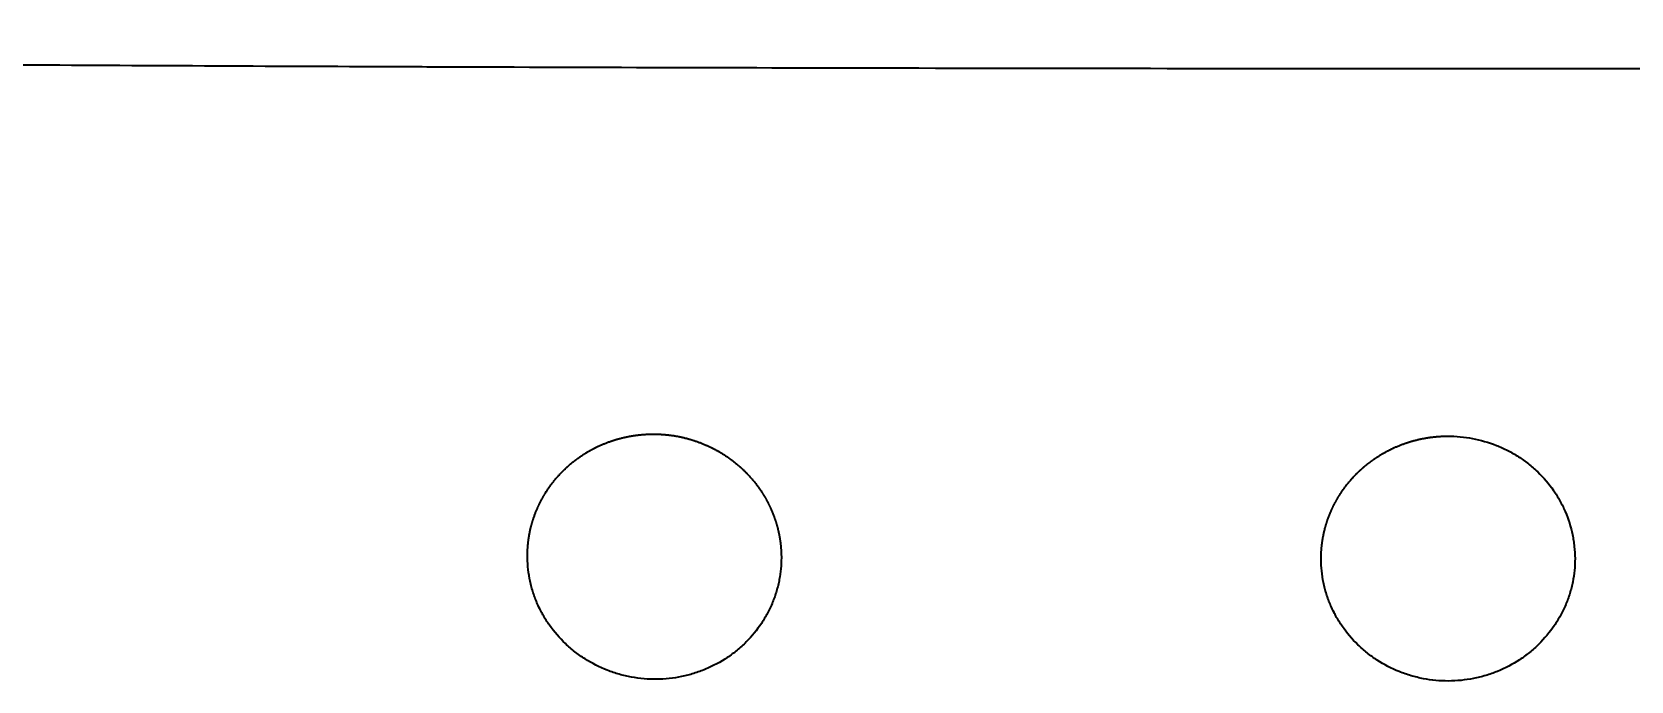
# Model space of a CAD drawing. Header units: millimetres. Extents: x 0 to 2561, y -987 to 790.
# Drawn here: x 506.5 to 739.6, y 695 to 789.6 of the extents above; entities that cross this region are included whole.
import ezdxf

# ---------------------------------------------------------------- set-up
doc = ezdxf.new("R2010")
doc.units = ezdxf.units.MM
doc.layers.add('Blocks', color=7, linetype='Continuous')
doc.layers.add('Blocks$Inner', color=7, linetype='Continuous', lineweight=25, true_color=0x007f00)
doc.layers.add('Blocks$Outline', color=7, linetype='Continuous', lineweight=35, true_color=0xff3f3f)

# ---------------------------------------------------------------- blocks, each defined once
blk = doc.blocks.new('Balcony Dining Bench Front')
at = {"layer": 'Blocks$Inner'}
for points, knots in [([(1249.33, 789.6), (1249.28, 789.6), (1249.24, 789.6), (1249.19, 789.6), (1248.82, 789.6), (1248.45, 789.6), (1248.07, 789.6), (1247.37, 789.59), (1246.66, 789.59), (1245.95, 789.59), (1244.62, 789.58), (1243.3, 789.57), (1241.97, 789.56), (1240.69, 789.55), (1239.43, 789.53), (1238.16, 789.51), (1237.85, 789.51), (1237.54, 789.5), (1237.22, 789.5), (1236.91, 789.49), (1236.6, 789.49), (1236.28, 789.48), (1235.65, 789.47), (1235.03, 789.46), (1234.4, 789.45), (1233.14, 789.43), (1231.88, 789.41), (1230.63, 789.39), (1228.1, 789.34), (1225.57, 789.3), (1223.05, 789.26), (1217.95, 789.17), (1212.86, 789.08), (1207.77, 788.98), (1197.39, 788.8), (1187.04, 788.61), (1176.7, 788.41), (1166.09, 788.22), (1155.5, 788.02), (1144.93, 787.82), (1134.09, 787.61), (1123.26, 787.41), (1112.45, 787.21), (1101.37, 787.01), (1090.3, 786.8), (1079.25, 786.61), (1071.09, 786.46), (1062.74, 786.32), (1054.21, 786.17), (1052.86, 786.15), (1051.5, 786.13), (1050.13, 786.11), (1050.08, 786.11), (1048.95, 786.09), (1048.9, 786.09), (1048.31, 786.08), (1047.72, 786.07), (1047.13, 786.06), (1046.55, 786.05), (1045.97, 786.04), (1045.38, 786.03), (1044.79, 786.02), (1044.2, 786.01), (1043.61, 786), (1041.29, 785.96), (1038.96, 785.93), (1036.63, 785.89), (1032.05, 785.82), (1027.46, 785.76), (1022.89, 785.7), (1018.98, 785.64), (1015.04, 785.59), (1011.06, 785.54), (1005.44, 785.48), (999.55, 785.41), (993.39, 785.34), (980.02, 785.2), (966.39, 785.09), (952.97, 784.99), (948.71, 784.95), (944.39, 784.92), (940.02, 784.89), (933.73, 784.85), (927.42, 784.81), (921.1, 784.77), (903.13, 784.67), (884.08, 784.58), (866.04, 784.51), (863.97, 784.5), (861.65, 784.49), (859.07, 784.48), (836.72, 784.4), (813.7, 784.34), (790.01, 784.3), (764.29, 784.26), (738.59, 784.23), (712.91, 784.23), (687.22, 784.23), (661.52, 784.25), (635.81, 784.3), (613.15, 784.34), (589.73, 784.4), (565.55, 784.49), (563.63, 784.49), (561.7, 784.5), (559.77, 784.51), (541.41, 784.58), (521.97, 784.67), (503.68, 784.78), (497.82, 784.81), (491.85, 784.85), (485.79, 784.89), (481.23, 784.92), (476.61, 784.95), (471.91, 784.99), (458.55, 785.09), (444.97, 785.21), (431.65, 785.35), (425.83, 785.41), (420.2, 785.47), (414.75, 785.54), (410.47, 785.59), (406.3, 785.64), (402.26, 785.7), (397.7, 785.76), (393.13, 785.82), (388.57, 785.89), (386.24, 785.93), (383.92, 785.96), (381.61, 786), (381.21, 786.01), (380.82, 786.01), (380.43, 786.02), (379.65, 786.03), (378.87, 786.04), (378.1, 786.06), (377.51, 786.07), (376.92, 786.08), (376.34, 786.09), (376.29, 786.09), (375.16, 786.11), (375.11, 786.11), (373.74, 786.13), (372.38, 786.15), (371.02, 786.18), (362.76, 786.31), (354.61, 786.46), (346.56, 786.6), (335.51, 786.79), (324.45, 787), (313.36, 787.2), (302.55, 787.4), (291.73, 787.61), (280.88, 787.81), (270.31, 788.01), (259.72, 788.21), (249.11, 788.41), (238.78, 788.6), (228.42, 788.79), (218.04, 788.98), (212.96, 789.07), (207.86, 789.16), (202.77, 789.25), (200.24, 789.3), (197.71, 789.34), (195.19, 789.38), (193.93, 789.41), (192.67, 789.43), (191.41, 789.45), (190.79, 789.46), (190.16, 789.47), (189.53, 789.48), (189.22, 789.49), (188.9, 789.49), (188.59, 789.5), (188.28, 789.5), (187.96, 789.51), (187.65, 789.51), (186.38, 789.53), (185.12, 789.55), (183.85, 789.56), (182.51, 789.57), (181.2, 789.58), (179.86, 789.59), (179.15, 789.59), (178.44, 789.59), (177.74, 789.59), (177.37, 789.6), (177, 789.6), (176.63, 789.6), (176.58, 789.6), (176.53, 789.6), (176.48, 789.6)], [4395.787391, 4395.787391, 4395.787391, 4395.787391, 4395.92933, 4395.92933, 4395.92933, 4397.04245, 4397.04245, 4397.04245, 4399.165231, 4399.165231, 4399.165231, 4403.154265, 4403.154265, 4403.154265, 4406.969464, 4406.969464, 4406.969464, 4407.913662, 4407.913662, 4407.913662, 4408.85956, 4408.85956, 4408.85956, 4410.752683, 4410.752683, 4410.752683, 4414.546565, 4414.546565, 4414.546565, 4422.165015, 4422.165015, 4422.165015, 4437.525891, 4437.525891, 4437.525891, 4468.753991, 4468.753991, 4468.753991, 4500.674822, 4500.674822, 4500.674822, 4533.300281, 4533.300281, 4533.300281, 4566.635571, 4566.635571, 4566.635571, 4591.773311, 4591.773311, 4591.773311, 4595.864139, 4595.864139, 4595.864139, 4597.111087, 4597.111087, 4597.111087, 4598.893466, 4598.893466, 4598.893466, 4600.665355, 4600.665355, 4600.665355, 4602.448773, 4602.448773, 4602.448773, 4609.492911, 4609.492911, 4609.492911, 4623.352154, 4623.352154, 4623.352154, 4635.268611, 4635.268611, 4635.268611, 4653.047363, 4653.047363, 4653.047363, 4693.619882, 4693.619882, 4693.619882, 4706.598737, 4706.598737, 4706.598737, 4725.556753, 4725.556753, 4725.556753, 4780.658811, 4780.658811, 4780.658811, 4787.630716, 4787.630716, 4787.630716, 4856.714161, 4856.714161, 4856.714161, 4933.817847, 4933.817847, 4933.817847, 5010.921798, 5010.921798, 5010.921798, 5081.190927, 5081.190927, 5081.190927, 5086.978171, 5086.978171, 5086.978171, 5143.116223, 5143.116223, 5143.116223, 5161.040607, 5161.040607, 5161.040607, 5174.945891, 5174.945891, 5174.945891, 5215.365889, 5215.365889, 5215.365889, 5232.372553, 5232.372553, 5232.372553, 5244.952254, 5244.952254, 5244.952254, 5258.763317, 5258.763317, 5258.763317, 5265.783517, 5265.783517, 5265.783517, 5266.975321, 5266.975321, 5266.975321, 5269.326859, 5269.326859, 5269.326859, 5271.10327, 5271.10327, 5271.10327, 5272.349053, 5272.349053, 5272.349053, 5276.450465, 5276.450465, 5276.450465, 5301.003318, 5301.003318, 5301.003318, 5334.338388, 5334.338388, 5334.338388, 5366.963646, 5366.963646, 5366.963646, 5398.884313, 5398.884313, 5398.884313, 5430.11232, 5430.11232, 5430.11232, 5445.473189, 5445.473189, 5445.473189, 5453.091649, 5453.091649, 5453.091649, 5456.885539, 5456.885539, 5456.885539, 5458.778668, 5458.778668, 5458.778668, 5459.724568, 5459.724568, 5459.724568, 5460.668764, 5460.668764, 5460.668764, 5464.483952, 5464.483952, 5464.483952, 5468.47304, 5468.47304, 5468.47304, 5470.59582, 5470.59582, 5470.59582, 5471.70894, 5471.70894, 5471.70894, 5471.850881, 5471.850881, 5471.850881, 5471.850881]), ([(731.41, 712.86), (731.41, 713.44), (731.37, 714.03), (731.28, 714.9), (731.24, 715.2), (731.15, 715.78), (731.1, 716.06), (730.8, 717.49), (730.45, 718.61), (729.75, 720.23), (729.49, 720.76), (728.92, 721.79), (728.61, 722.29), (727.6, 723.74), (726.83, 724.64), (725.54, 725.89), (725.09, 726.28), (724.15, 727.02), (723.67, 727.37), (722.66, 728.02), (722.14, 728.32), (721.07, 728.87), (720.52, 729.12), (718.83, 729.79), (717.67, 730.13), (715.89, 730.47), (715.29, 730.55), (714.07, 730.66), (713.46, 730.69), (712.85, 730.69)], [176.109636, 176.109636, 176.109636, 176.109636, 177.936422, 177.936422, 178.849816, 178.849816, 179.763209, 179.763209, 183.416782, 183.416782, 185.243569, 185.243569, 187.070356, 187.070356, 190.723929, 190.723929, 192.550716, 192.550716, 194.377503, 194.377503, 196.204289, 196.204289, 198.031076, 198.031076, 201.68465, 201.68465, 203.511436, 203.511436, 205.338223, 205.338223, 205.338223, 205.338223]), ([(694.41, 712.76), (694.41, 711.61), (694.53, 710.47), (694.76, 709.34), (694.82, 709.06), (694.89, 708.77), (694.96, 708.49), (695.03, 708.21), (695.11, 707.94), (695.2, 707.66), (695.37, 707.11), (695.57, 706.57), (695.8, 706.04), (695.95, 705.68), (696.12, 705.32), (696.3, 704.97)], [117.311783, 117.311783, 117.311783, 117.311783, 120.989089, 120.989089, 120.989089, 121.915861, 121.915861, 121.915861, 122.837704, 122.837704, 122.837704, 124.67157, 124.67157, 124.67157, 125.910095, 125.910095, 125.910095, 125.910095])]:
    blk.add_open_spline(points, degree=3, knots=knots, dxfattribs=at)
for points, weights, knots in [([(596.96, 730.99), (596.35, 730.98), (595.74, 730.95), (594.52, 730.82), (593.93, 730.73), (592.15, 730.37), (591, 730.03), (589.33, 729.34), (588.78, 729.08), (587.72, 728.52), (587.21, 728.21), (586.22, 727.56), (585.74, 727.21), (584.82, 726.46), (584.38, 726.06), (583.11, 724.8), (582.36, 723.89), (581.38, 722.43), (581.08, 721.92), (580.52, 720.88), (580.27, 720.35), (579.6, 718.72), (579.27, 717.6), (578.94, 715.88), (578.86, 715.29), (578.77, 714.21), (578.75, 713.71), (578.75, 713.21)], [0.999999980042, 1, 1, 1, 1, 1, 1, 1, 1, 1, 1, 1, 1, 1, 1, 1, 1, 1, 1, 1, 1, 1, 1, 1, 1, 1, 1, 1], [322.983372, 322.983372, 322.983372, 322.983372, 324.810148, 324.810148, 326.636923, 326.636923, 330.290473, 330.290473, 332.117248, 332.117248, 333.944023, 333.944023, 335.770798, 335.770798, 337.597573, 337.597573, 341.251123, 341.251123, 343.077898, 343.077898, 344.904673, 344.904673, 348.558223, 348.558223, 350.384998, 350.384998, 351.939438, 351.939438, 351.939438, 351.939438]), ([(615.75, 712.96), (615.75, 713.04), (615.75, 713.13), (615.74, 713.79), (615.7, 714.38), (615.6, 715.26), (615.56, 715.55), (615.46, 716.13), (615.4, 716.42), (615.09, 717.85), (614.72, 718.96), (614.12, 720.31), (614, 720.58), (613.73, 721.11), (613.59, 721.37), (613.15, 722.15), (612.83, 722.65), (611.8, 724.1), (611.03, 725), (609.71, 726.24), (609.25, 726.63), (608.31, 727.37), (607.82, 727.72), (606.81, 728.36), (606.28, 728.66), (605.2, 729.2), (604.64, 729.45), (602.95, 730.12), (601.79, 730.45), (600, 730.78), (599.4, 730.86), (598.18, 730.97), (597.57, 730.99), (596.96, 730.99)], [1, 0.99999998151, 0.9999999815, 0.999999981423, 0.999999981356, 0.999999981256, 0.999999981223, 0.999999981157, 0.999999981125, 0.999999980964, 0.999999980842, 0.999999980698, 0.999999980669, 0.999999980613, 0.999999980586, 0.999999980505, 0.999999980455, 0.999999980311, 0.999999980226, 0.999999980118, 0.999999980086, 0.999999980028, 0.999999980003, 0.999999979961, 0.999999979944, 0.999999979918, 0.999999979909, 0.999999979894, 0.9999999799, 0.999999979935, 0.999999979951, 0.999999979991, 0.999999980015, 0.999999980042], [293.492141, 293.492141, 293.492141, 293.492141, 293.756679, 293.756679, 295.583348, 295.583348, 296.496682, 296.496682, 297.410016, 297.410016, 301.063353, 301.063353, 301.976687, 301.976687, 302.890021, 302.890021, 304.716689, 304.716689, 308.370026, 308.370026, 310.196694, 310.196694, 312.023363, 312.023363, 313.850031, 313.850031, 315.676699, 315.676699, 319.330036, 319.330036, 321.156704, 321.156704, 322.983372, 322.983372, 322.983372, 322.983372]), ([(712.85, 730.69), (712.24, 730.69), (711.63, 730.66), (710.42, 730.54), (709.81, 730.45), (708.03, 730.1), (706.88, 729.76), (705.2, 729.08), (704.64, 728.82), (703.58, 728.26), (703.06, 727.96), (702.06, 727.31), (701.58, 726.96), (700.88, 726.4), (700.65, 726.21), (700.2, 725.81), (699.98, 725.61), (698.91, 724.56), (698.15, 723.66), (697.15, 722.2), (696.84, 721.7), (696.41, 720.92), (696.28, 720.66), (696.02, 720.13), (695.9, 719.86), (695.33, 718.51), (694.98, 717.39), (694.69, 715.96), (694.64, 715.67), (694.55, 715.09), (694.52, 714.8), (694.43, 713.94), (694.41, 713.38), (694.41, 712.81)], [1.00000000663, 1.00000000663, 1.00000000663, 1.00000000662, 1.00000000662, 1.0000000066, 1.00000000658, 1.00000000655, 1.00000000654, 1.00000000651, 1.0000000065, 1.00000000647, 1.00000000645, 1.00000000643, 1.00000000642, 1.0000000064, 1.00000000639, 1.00000000635, 1.00000000631, 1.00000000625, 1.00000000622, 1.00000000619, 1.00000000618, 1.00000000616, 1.00000000615, 1.00000000609, 1.00000000605, 1.00000000599, 1.00000000598, 1.00000000596, 1.00000000595, 1.00000000591, 1.00000000589, 1.00000000587], [205.338223, 205.338223, 205.338223, 205.338223, 207.164974, 207.164974, 208.991724, 208.991724, 212.645226, 212.645226, 214.471977, 214.471977, 216.298728, 216.298728, 218.125478, 218.125478, 219.038854, 219.038854, 219.952229, 219.952229, 223.605731, 223.605731, 225.432482, 225.432482, 226.345857, 226.345857, 227.259232, 227.259232, 230.912734, 230.912734, 231.826109, 231.826109, 232.739485, 232.739485, 234.50538, 234.50538, 234.50538, 234.50538])]:
    blk.add_rational_spline(points, weights, degree=3, knots=knots, dxfattribs=at)
for points in [[(578.75, 713.21), (578.75, 713.12), (578.75, 713.04), (578.75, 712.96)], [(578.75, 712.96), (578.77, 711.8), (578.9, 710.66), (579.15, 709.53)], [(615.45, 709.79), (615.65, 710.84), (615.75, 711.89), (615.75, 712.96)], [(731.07, 709.44), (731.3, 710.56), (731.41, 711.68), (731.41, 712.86)], [(579.15, 709.53), (579.21, 709.25), (579.28, 708.96), (579.35, 708.68)], [(579.35, 708.68), (579.43, 708.4), (579.51, 708.12), (579.6, 707.84)], [(615.04, 708.1), (615.13, 708.38), (615.2, 708.66), (615.27, 708.94)], [(615.27, 708.94), (615.34, 709.22), (615.4, 709.5), (615.45, 709.79)], [(730.65, 707.76), (730.73, 708.04), (730.81, 708.32), (730.88, 708.6)], [(730.88, 708.6), (730.95, 708.88), (731.02, 709.16), (731.07, 709.44)], [(579.6, 707.84), (579.78, 707.29), (579.99, 706.75), (580.23, 706.21)], [(580.23, 706.21), (580.36, 705.91), (580.5, 705.61), (580.65, 705.31)], [(613.74, 704.91), (614.01, 705.42), (614.26, 705.94), (614.47, 706.48)], [(614.47, 706.48), (614.69, 707.01), (614.88, 707.55), (615.04, 708.1)], [(729.3, 704.57), (729.58, 705.08), (729.83, 705.6), (730.05, 706.13)], [(730.05, 706.13), (730.28, 706.67), (730.48, 707.21), (730.65, 707.76)], [(580.65, 705.31), (580.79, 705.04), (580.9, 704.84), (581.01, 704.65)], [(581.01, 704.65), (581.16, 704.39), (581.31, 704.14), (581.47, 703.88)], [(581.47, 703.88), (581.63, 703.63), (581.79, 703.39), (581.96, 703.14)], [(612.85, 703.4), (613.01, 703.65), (613.16, 703.9), (613.31, 704.15)], [(613.31, 704.15), (613.46, 704.4), (613.61, 704.65), (613.74, 704.91)], [(696.3, 704.97), (696.41, 704.76), (696.48, 704.62), (696.56, 704.47)], [(696.56, 704.47), (696.7, 704.22), (696.85, 703.96), (697.01, 703.71)], [(728.38, 703.06), (728.55, 703.3), (728.71, 703.55), (728.86, 703.81)], [(728.86, 703.81), (729.02, 704.06), (729.16, 704.31), (729.3, 704.57)], [(581.96, 703.14), (582.65, 702.17), (583.42, 701.27), (584.29, 700.45)], [(610.63, 700.69), (611.46, 701.53), (612.2, 702.43), (612.85, 703.4)], [(697.01, 703.71), (697.16, 703.46), (697.32, 703.22), (697.49, 702.97)], [(697.49, 702.97), (698.16, 702.01), (698.91, 701.11), (699.77, 700.28)], [(726.12, 700.35), (726.97, 701.19), (727.72, 702.09), (728.38, 703.06)], [(584.29, 700.45), (584.72, 700.03), (585.18, 699.64), (585.65, 699.27)], [(585.65, 699.27), (585.89, 699.08), (586.14, 698.9), (586.38, 698.72)], [(608.6, 698.94), (608.84, 699.12), (609.08, 699.3), (609.31, 699.49)], [(609.31, 699.49), (609.77, 699.87), (610.21, 700.27), (610.63, 700.69)], [(699.77, 700.28), (700.2, 699.86), (700.64, 699.47), (701.11, 699.09)], [(701.11, 699.09), (701.35, 698.91), (701.59, 698.72), (701.83, 698.55)], [(724.07, 698.61), (724.31, 698.79), (724.55, 698.97), (724.78, 699.16)], [(724.78, 699.16), (725.25, 699.54), (725.7, 699.93), (726.12, 700.35)], [(586.38, 698.72), (586.63, 698.55), (586.88, 698.38), (587.14, 698.22)], [(587.14, 698.22), (588.16, 697.57), (589.24, 697.02), (590.38, 696.57)], [(604.7, 696.72), (605.82, 697.19), (606.88, 697.76), (607.87, 698.42)], [(607.87, 698.42), (608.12, 698.59), (608.36, 698.76), (608.6, 698.94)], [(701.83, 698.55), (702.08, 698.37), (702.33, 698.2), (702.58, 698.04)], [(702.58, 698.04), (703.59, 697.38), (704.66, 696.83), (705.79, 696.37)], [(720.12, 696.41), (721.25, 696.87), (722.32, 697.44), (723.32, 698.1)], [(723.32, 698.1), (723.58, 698.26), (723.82, 698.43), (724.07, 698.61)], [(590.38, 696.57), (590.95, 696.35), (591.54, 696.15), (592.13, 695.98)], [(592.13, 695.98), (592.72, 695.82), (593.31, 695.68), (593.92, 695.57)], [(593.92, 695.57), (595.13, 695.34), (596.35, 695.24), (597.58, 695.25)], [(597.58, 695.25), (598.81, 695.27), (600.02, 695.4), (601.22, 695.65)], [(601.22, 695.65), (601.82, 695.77), (602.4, 695.92), (602.99, 696.1)], [(602.99, 696.1), (603.57, 696.28), (604.15, 696.49), (604.7, 696.72)], [(705.79, 696.37), (706.35, 696.15), (706.94, 695.94), (707.53, 695.77)], [(707.53, 695.77), (708.11, 695.6), (708.7, 695.46), (709.31, 695.34)], [(709.31, 695.34), (710.51, 695.11), (711.73, 695), (712.96, 695)], [(712.96, 695), (714.19, 695.01), (715.41, 695.13), (716.61, 695.36)], [(716.61, 695.36), (717.21, 695.48), (717.81, 695.63), (718.39, 695.8)], [(718.39, 695.8), (718.98, 695.98), (719.56, 696.18), (720.12, 696.41)]]:
    blk.add_open_spline(points, degree=3, dxfattribs=at)
at = {"layer": 'Blocks$Outline'}
blk.add_line((694.41, 712.76), (694.41, 712.81), dxfattribs=at)
for points, knots in [([(1249.33, 789.6), (1249.28, 789.6), (1249.24, 789.6), (1249.19, 789.6), (1248.82, 789.6), (1248.45, 789.6), (1248.07, 789.6), (1247.37, 789.59), (1246.66, 789.59), (1245.95, 789.59), (1244.62, 789.58), (1243.3, 789.57), (1241.97, 789.56), (1240.69, 789.55), (1239.43, 789.53), (1238.16, 789.51), (1237.85, 789.51), (1237.54, 789.5), (1237.22, 789.5), (1236.91, 789.49), (1236.6, 789.49), (1236.28, 789.48), (1235.65, 789.47), (1235.03, 789.46), (1234.4, 789.45), (1233.14, 789.43), (1231.88, 789.41), (1230.63, 789.39), (1228.1, 789.34), (1225.57, 789.3), (1223.05, 789.26), (1217.95, 789.17), (1212.86, 789.08), (1207.77, 788.98), (1197.39, 788.8), (1187.04, 788.61), (1176.7, 788.41), (1166.09, 788.22), (1155.5, 788.02), (1144.93, 787.82), (1134.09, 787.61), (1123.26, 787.41), (1112.45, 787.21), (1101.37, 787.01), (1090.3, 786.8), (1079.25, 786.61), (1071.09, 786.46), (1062.74, 786.32), (1054.21, 786.17), (1052.86, 786.15), (1051.5, 786.13), (1050.13, 786.11), (1050.08, 786.11), (1048.95, 786.09), (1048.9, 786.09), (1048.31, 786.08), (1047.72, 786.07), (1047.13, 786.06), (1046.55, 786.05), (1045.97, 786.04), (1045.38, 786.03), (1044.79, 786.02), (1044.2, 786.01), (1043.61, 786), (1041.29, 785.96), (1038.96, 785.93), (1036.63, 785.89), (1032.05, 785.82), (1027.46, 785.76), (1022.89, 785.7), (1018.98, 785.64), (1015.04, 785.59), (1011.06, 785.54), (1005.44, 785.48), (999.55, 785.41), (993.39, 785.34), (980.02, 785.2), (966.39, 785.09), (952.97, 784.99), (948.71, 784.95), (944.39, 784.92), (940.02, 784.89), (933.73, 784.85), (927.42, 784.81), (921.1, 784.77), (903.13, 784.67), (884.08, 784.58), (866.04, 784.51), (863.97, 784.5), (861.65, 784.49), (859.07, 784.48), (836.72, 784.4), (813.7, 784.34), (790.01, 784.3), (764.29, 784.26), (738.59, 784.23), (712.91, 784.23), (687.22, 784.23), (661.52, 784.25), (635.81, 784.3), (613.15, 784.34), (589.73, 784.4), (565.55, 784.49), (563.63, 784.49), (561.7, 784.5), (559.77, 784.51), (541.41, 784.58), (521.97, 784.67), (503.68, 784.78), (497.82, 784.81), (491.85, 784.85), (485.79, 784.89), (481.23, 784.92), (476.61, 784.95), (471.91, 784.99), (458.55, 785.09), (444.97, 785.21), (431.65, 785.35), (425.83, 785.41), (420.2, 785.47), (414.75, 785.54), (410.47, 785.59), (406.3, 785.64), (402.26, 785.7), (397.7, 785.76), (393.13, 785.82), (388.57, 785.89), (386.24, 785.93), (383.92, 785.96), (381.61, 786), (381.21, 786.01), (380.82, 786.01), (380.43, 786.02), (379.65, 786.03), (378.87, 786.04), (378.1, 786.06), (377.51, 786.07), (376.92, 786.08), (376.34, 786.09), (376.29, 786.09), (375.16, 786.11), (375.11, 786.11), (373.74, 786.13), (372.38, 786.15), (371.02, 786.18), (362.76, 786.31), (354.61, 786.46), (346.56, 786.6), (335.51, 786.79), (324.45, 787), (313.36, 787.2), (302.55, 787.4), (291.73, 787.61), (280.88, 787.81), (270.31, 788.01), (259.72, 788.21), (249.11, 788.41), (238.78, 788.6), (228.42, 788.79), (218.04, 788.98), (212.96, 789.07), (207.86, 789.16), (202.77, 789.25), (200.24, 789.3), (197.71, 789.34), (195.19, 789.38), (193.93, 789.41), (192.67, 789.43), (191.41, 789.45), (190.79, 789.46), (190.16, 789.47), (189.53, 789.48), (189.22, 789.49), (188.9, 789.49), (188.59, 789.5), (188.28, 789.5), (187.96, 789.51), (187.65, 789.51), (186.38, 789.53), (185.12, 789.55), (183.85, 789.56), (182.51, 789.57), (181.2, 789.58), (179.86, 789.59), (179.15, 789.59), (178.44, 789.59), (177.74, 789.59), (177.37, 789.6), (177, 789.6), (176.63, 789.6), (176.58, 789.6), (176.53, 789.6), (176.48, 789.6)], [-2724.461992, -2724.461992, -2724.461992, -2724.461992, -2724.320052, -2724.320052, -2724.320052, -2723.206932, -2723.206932, -2723.206932, -2721.084152, -2721.084152, -2721.084152, -2717.095117, -2717.095117, -2717.095117, -2713.279918, -2713.279918, -2713.279918, -2712.335721, -2712.335721, -2712.335721, -2711.389822, -2711.389822, -2711.389822, -2709.496699, -2709.496699, -2709.496699, -2705.702817, -2705.702817, -2705.702817, -2698.084368, -2698.084368, -2698.084368, -2682.723491, -2682.723491, -2682.723491, -2651.495391, -2651.495391, -2651.495391, -2619.574561, -2619.574561, -2619.574561, -2586.949101, -2586.949101, -2586.949101, -2553.613811, -2553.613811, -2553.613811, -2528.476071, -2528.476071, -2528.476071, -2524.385243, -2524.385243, -2524.385243, -2523.138295, -2523.138295, -2523.138295, -2521.355916, -2521.355916, -2521.355916, -2519.584027, -2519.584027, -2519.584027, -2517.800609, -2517.800609, -2517.800609, -2510.756471, -2510.756471, -2510.756471, -2496.897228, -2496.897228, -2496.897228, -2484.980771, -2484.980771, -2484.980771, -2467.202019, -2467.202019, -2467.202019, -2426.629501, -2426.629501, -2426.629501, -2413.650645, -2413.650645, -2413.650645, -2394.692629, -2394.692629, -2394.692629, -2339.590572, -2339.590572, -2339.590572, -2332.618666, -2332.618666, -2332.618666, -2263.535221, -2263.535221, -2263.535221, -2186.431535, -2186.431535, -2186.431535, -2109.327585, -2109.327585, -2109.327585, -2039.058455, -2039.058455, -2039.058455, -2033.271211, -2033.271211, -2033.271211, -1977.133159, -1977.133159, -1977.133159, -1959.208776, -1959.208776, -1959.208776, -1945.303492, -1945.303492, -1945.303492, -1904.883494, -1904.883494, -1904.883494, -1887.876829, -1887.876829, -1887.876829, -1875.297128, -1875.297128, -1875.297128, -1861.486065, -1861.486065, -1861.486065, -1854.465865, -1854.465865, -1854.465865, -1853.274061, -1853.274061, -1853.274061, -1850.922523, -1850.922523, -1850.922523, -1849.146113, -1849.146113, -1849.146113, -1847.900329, -1847.900329, -1847.900329, -1843.798917, -1843.798917, -1843.798917, -1819.246065, -1819.246065, -1819.246065, -1785.910994, -1785.910994, -1785.910994, -1753.285737, -1753.285737, -1753.285737, -1721.365069, -1721.365069, -1721.365069, -1690.137063, -1690.137063, -1690.137063, -1674.776193, -1674.776193, -1674.776193, -1667.157733, -1667.157733, -1667.157733, -1663.363843, -1663.363843, -1663.363843, -1661.470714, -1661.470714, -1661.470714, -1660.524814, -1660.524814, -1660.524814, -1659.580618, -1659.580618, -1659.580618, -1655.765431, -1655.765431, -1655.765431, -1651.776343, -1651.776343, -1651.776343, -1649.653563, -1649.653563, -1649.653563, -1648.540443, -1648.540443, -1648.540443, -1648.398501, -1648.398501, -1648.398501, -1648.398501]), ([(712.85, 730.69), (713.46, 730.69), (714.07, 730.66), (715.29, 730.55), (715.89, 730.47), (717.67, 730.13), (718.83, 729.79), (720.52, 729.12), (721.07, 728.87), (722.14, 728.32), (722.66, 728.02), (723.67, 727.37), (724.15, 727.02), (725.09, 726.28), (725.54, 725.89), (726.83, 724.64), (727.6, 723.74), (728.61, 722.29), (728.92, 721.79), (729.49, 720.76), (729.75, 720.23), (730.45, 718.61), (730.8, 717.49), (731.1, 716.06), (731.15, 715.78), (731.24, 715.2), (731.28, 714.9), (731.37, 714.03), (731.41, 713.44), (731.41, 712.86)], [-205.338223, -205.338223, -205.338223, -205.338223, -203.511436, -203.511436, -201.68465, -201.68465, -198.031076, -198.031076, -196.204289, -196.204289, -194.377503, -194.377503, -192.550716, -192.550716, -190.723929, -190.723929, -187.070356, -187.070356, -185.243569, -185.243569, -183.416782, -183.416782, -179.763209, -179.763209, -178.849816, -178.849816, -177.936422, -177.936422, -176.109636, -176.109636, -176.109636, -176.109636]), ([(696.3, 704.97), (696.12, 705.32), (695.95, 705.68), (695.8, 706.04), (695.57, 706.57), (695.37, 707.11), (695.2, 707.66), (695.11, 707.94), (695.03, 708.21), (694.96, 708.49), (694.89, 708.77), (694.82, 709.06), (694.76, 709.34), (694.53, 710.47), (694.41, 711.61), (694.41, 712.76)], [-125.910095, -125.910095, -125.910095, -125.910095, -124.67157, -124.67157, -124.67157, -122.837704, -122.837704, -122.837704, -121.915861, -121.915861, -121.915861, -120.989089, -120.989089, -120.989089, -117.311783, -117.311783, -117.311783, -117.311783])]:
    blk.add_open_spline(points, degree=3, knots=knots, dxfattribs=at)
for points, weights, knots in [([(578.75, 713.21), (578.75, 713.71), (578.77, 714.21), (578.86, 715.29), (578.94, 715.88), (579.27, 717.6), (579.6, 718.72), (580.27, 720.35), (580.52, 720.88), (581.08, 721.92), (581.38, 722.43), (582.36, 723.89), (583.11, 724.8), (584.38, 726.06), (584.82, 726.46), (585.74, 727.21), (586.22, 727.56), (587.21, 728.21), (587.72, 728.52), (588.78, 729.08), (589.33, 729.34), (591, 730.03), (592.15, 730.37), (593.93, 730.73), (594.52, 730.82), (595.74, 730.95), (596.35, 730.98), (596.96, 730.99)], [1, 1, 1, 1, 1, 1, 1, 1, 1, 1, 1, 1, 1, 1, 1, 1, 1, 1, 1, 1, 1, 1, 1, 1, 1, 1, 1, 0.999999980042], [-234.653887, -234.653887, -234.653887, -234.653887, -233.099447, -233.099447, -231.272672, -231.272672, -227.619122, -227.619122, -225.792347, -225.792347, -223.965572, -223.965572, -220.312022, -220.312022, -218.485247, -218.485247, -216.658472, -216.658472, -214.831697, -214.831697, -213.004922, -213.004922, -209.351372, -209.351372, -207.524597, -207.524597, -205.697821, -205.697821, -205.697821, -205.697821]), ([(596.96, 730.99), (597.57, 730.99), (598.18, 730.97), (599.4, 730.86), (600, 730.78), (601.79, 730.45), (602.95, 730.12), (604.64, 729.45), (605.2, 729.2), (606.28, 728.66), (606.81, 728.36), (607.82, 727.72), (608.31, 727.37), (609.25, 726.63), (609.71, 726.24), (611.03, 725), (611.8, 724.1), (612.83, 722.65), (613.15, 722.15), (613.59, 721.37), (613.73, 721.11), (614, 720.58), (614.12, 720.31), (614.72, 718.96), (615.09, 717.85), (615.4, 716.42), (615.46, 716.13), (615.56, 715.55), (615.6, 715.26), (615.7, 714.38), (615.74, 713.79), (615.75, 713.13), (615.75, 713.04), (615.75, 712.96)], [0.999999980042, 0.999999980015, 0.999999979991, 0.999999979951, 0.999999979935, 0.9999999799, 0.999999979894, 0.999999979909, 0.999999979918, 0.999999979944, 0.999999979961, 0.999999980003, 0.999999980028, 0.999999980086, 0.999999980118, 0.999999980226, 0.999999980311, 0.999999980455, 0.999999980505, 0.999999980586, 0.999999980613, 0.999999980669, 0.999999980698, 0.999999980842, 0.999999980964, 0.999999981125, 0.999999981157, 0.999999981223, 0.999999981256, 0.999999981356, 0.999999981423, 0.9999999815, 0.99999998151, 1], [-205.697821, -205.697821, -205.697821, -205.697821, -203.871153, -203.871153, -202.044485, -202.044485, -198.391148, -198.391148, -196.56448, -196.56448, -194.737812, -194.737812, -192.911143, -192.911143, -191.084475, -191.084475, -187.431138, -187.431138, -185.60447, -185.60447, -184.691136, -184.691136, -183.777802, -183.777802, -180.124465, -180.124465, -179.211131, -179.211131, -178.297797, -178.297797, -176.471129, -176.471129, -176.206591, -176.206591, -176.206591, -176.206591]), ([(694.41, 712.81), (694.41, 713.38), (694.43, 713.94), (694.52, 714.8), (694.55, 715.09), (694.64, 715.67), (694.69, 715.96), (694.98, 717.39), (695.33, 718.51), (695.9, 719.86), (696.02, 720.13), (696.28, 720.66), (696.41, 720.92), (696.84, 721.7), (697.15, 722.2), (698.15, 723.66), (698.91, 724.56), (699.98, 725.61), (700.2, 725.81), (700.65, 726.21), (700.88, 726.4), (701.58, 726.96), (702.06, 727.31), (703.06, 727.96), (703.58, 728.26), (704.64, 728.82), (705.2, 729.08), (706.88, 729.76), (708.03, 730.1), (709.81, 730.45), (710.42, 730.54), (711.63, 730.66), (712.24, 730.69), (712.85, 730.69)], [1.00000000587, 1.00000000589, 1.00000000591, 1.00000000595, 1.00000000596, 1.00000000598, 1.00000000599, 1.00000000605, 1.00000000609, 1.00000000615, 1.00000000616, 1.00000000618, 1.00000000619, 1.00000000622, 1.00000000625, 1.00000000631, 1.00000000635, 1.00000000639, 1.0000000064, 1.00000000642, 1.00000000643, 1.00000000645, 1.00000000647, 1.0000000065, 1.00000000651, 1.00000000654, 1.00000000655, 1.00000000658, 1.0000000066, 1.00000000662, 1.00000000662, 1.00000000663, 1.00000000663, 1.00000000663], [-234.50538, -234.50538, -234.50538, -234.50538, -232.739485, -232.739485, -231.826109, -231.826109, -230.912734, -230.912734, -227.259232, -227.259232, -226.345857, -226.345857, -225.432482, -225.432482, -223.605731, -223.605731, -219.952229, -219.952229, -219.038854, -219.038854, -218.125478, -218.125478, -216.298728, -216.298728, -214.471977, -214.471977, -212.645226, -212.645226, -208.991724, -208.991724, -207.164974, -207.164974, -205.338223, -205.338223, -205.338223, -205.338223])]:
    blk.add_rational_spline(points, weights, degree=3, knots=knots, dxfattribs=at)
for points in [[(578.75, 712.96), (578.75, 713.04), (578.75, 713.12), (578.75, 713.21)], [(579.15, 709.53), (578.9, 710.66), (578.77, 711.8), (578.75, 712.96)], [(615.75, 712.96), (615.75, 711.89), (615.65, 710.84), (615.45, 709.79)], [(731.41, 712.86), (731.41, 711.68), (731.3, 710.56), (731.07, 709.44)], [(579.35, 708.68), (579.28, 708.96), (579.21, 709.25), (579.15, 709.53)], [(579.6, 707.84), (579.51, 708.12), (579.43, 708.4), (579.35, 708.68)], [(615.27, 708.94), (615.2, 708.66), (615.13, 708.38), (615.04, 708.1)], [(615.45, 709.79), (615.4, 709.5), (615.34, 709.22), (615.27, 708.94)], [(730.88, 708.6), (730.81, 708.32), (730.73, 708.04), (730.65, 707.76)], [(731.07, 709.44), (731.02, 709.16), (730.95, 708.88), (730.88, 708.6)], [(580.23, 706.21), (579.99, 706.75), (579.78, 707.29), (579.6, 707.84)], [(580.65, 705.31), (580.5, 705.61), (580.36, 705.91), (580.23, 706.21)], [(614.47, 706.48), (614.26, 705.94), (614.01, 705.42), (613.74, 704.91)], [(615.04, 708.1), (614.88, 707.55), (614.69, 707.01), (614.47, 706.48)], [(730.05, 706.13), (729.83, 705.6), (729.58, 705.08), (729.3, 704.57)], [(730.65, 707.76), (730.48, 707.21), (730.28, 706.67), (730.05, 706.13)], [(581.01, 704.65), (580.9, 704.84), (580.79, 705.04), (580.65, 705.31)], [(581.47, 703.88), (581.31, 704.14), (581.16, 704.39), (581.01, 704.65)], [(581.96, 703.14), (581.79, 703.39), (581.63, 703.63), (581.47, 703.88)], [(613.31, 704.15), (613.16, 703.9), (613.01, 703.65), (612.85, 703.4)], [(613.74, 704.91), (613.61, 704.65), (613.46, 704.4), (613.31, 704.15)], [(696.56, 704.47), (696.48, 704.62), (696.41, 704.76), (696.3, 704.97)], [(697.01, 703.71), (696.85, 703.96), (696.7, 704.22), (696.56, 704.47)], [(728.86, 703.81), (728.71, 703.55), (728.55, 703.3), (728.38, 703.06)], [(729.3, 704.57), (729.16, 704.31), (729.02, 704.06), (728.86, 703.81)], [(584.29, 700.45), (583.42, 701.27), (582.65, 702.17), (581.96, 703.14)], [(612.85, 703.4), (612.2, 702.43), (611.46, 701.53), (610.63, 700.69)], [(697.49, 702.97), (697.32, 703.22), (697.16, 703.46), (697.01, 703.71)], [(699.77, 700.28), (698.91, 701.11), (698.16, 702.01), (697.49, 702.97)], [(728.38, 703.06), (727.72, 702.09), (726.97, 701.19), (726.12, 700.35)], [(585.65, 699.27), (585.18, 699.64), (584.72, 700.03), (584.29, 700.45)], [(586.38, 698.72), (586.14, 698.9), (585.89, 699.08), (585.65, 699.27)], [(609.31, 699.49), (609.08, 699.3), (608.84, 699.12), (608.6, 698.94)], [(610.63, 700.69), (610.21, 700.27), (609.77, 699.87), (609.31, 699.49)], [(701.11, 699.09), (700.64, 699.47), (700.2, 699.86), (699.77, 700.28)], [(701.83, 698.55), (701.59, 698.72), (701.35, 698.91), (701.11, 699.09)], [(724.78, 699.16), (724.55, 698.97), (724.31, 698.79), (724.07, 698.61)], [(726.12, 700.35), (725.7, 699.93), (725.25, 699.54), (724.78, 699.16)], [(587.14, 698.22), (586.88, 698.38), (586.63, 698.55), (586.38, 698.72)], [(590.38, 696.57), (589.24, 697.02), (588.16, 697.57), (587.14, 698.22)], [(607.87, 698.42), (606.88, 697.76), (605.82, 697.19), (604.7, 696.72)], [(608.6, 698.94), (608.36, 698.76), (608.12, 698.59), (607.87, 698.42)], [(702.58, 698.04), (702.33, 698.2), (702.08, 698.37), (701.83, 698.55)], [(705.79, 696.37), (704.66, 696.83), (703.59, 697.38), (702.58, 698.04)], [(723.32, 698.1), (722.32, 697.44), (721.25, 696.87), (720.12, 696.41)], [(724.07, 698.61), (723.82, 698.43), (723.58, 698.26), (723.32, 698.1)], [(592.13, 695.98), (591.54, 696.15), (590.95, 696.35), (590.38, 696.57)], [(593.92, 695.57), (593.31, 695.68), (592.72, 695.82), (592.13, 695.98)], [(597.58, 695.25), (596.35, 695.24), (595.13, 695.34), (593.92, 695.57)], [(601.22, 695.65), (600.02, 695.4), (598.81, 695.27), (597.58, 695.25)], [(602.99, 696.1), (602.4, 695.92), (601.82, 695.77), (601.22, 695.65)], [(604.7, 696.72), (604.15, 696.49), (603.57, 696.28), (602.99, 696.1)], [(707.53, 695.77), (706.94, 695.94), (706.35, 696.15), (705.79, 696.37)], [(709.31, 695.34), (708.7, 695.46), (708.11, 695.6), (707.53, 695.77)], [(712.96, 695), (711.73, 695), (710.51, 695.11), (709.31, 695.34)], [(716.61, 695.36), (715.41, 695.13), (714.19, 695.01), (712.96, 695)], [(718.39, 695.8), (717.81, 695.63), (717.21, 695.48), (716.61, 695.36)], [(720.12, 696.41), (719.56, 696.18), (718.98, 695.98), (718.39, 695.8)]]:
    blk.add_open_spline(points, degree=3, dxfattribs=at)

msp = doc.modelspace()

# ---------------------------------------------------------------- block references
at = {"layer": 'Blocks'}
msp.add_blockref('Balcony Dining Bench Front', (0, 0), dxfattribs=at)

doc.saveas('drawing.dxf')
